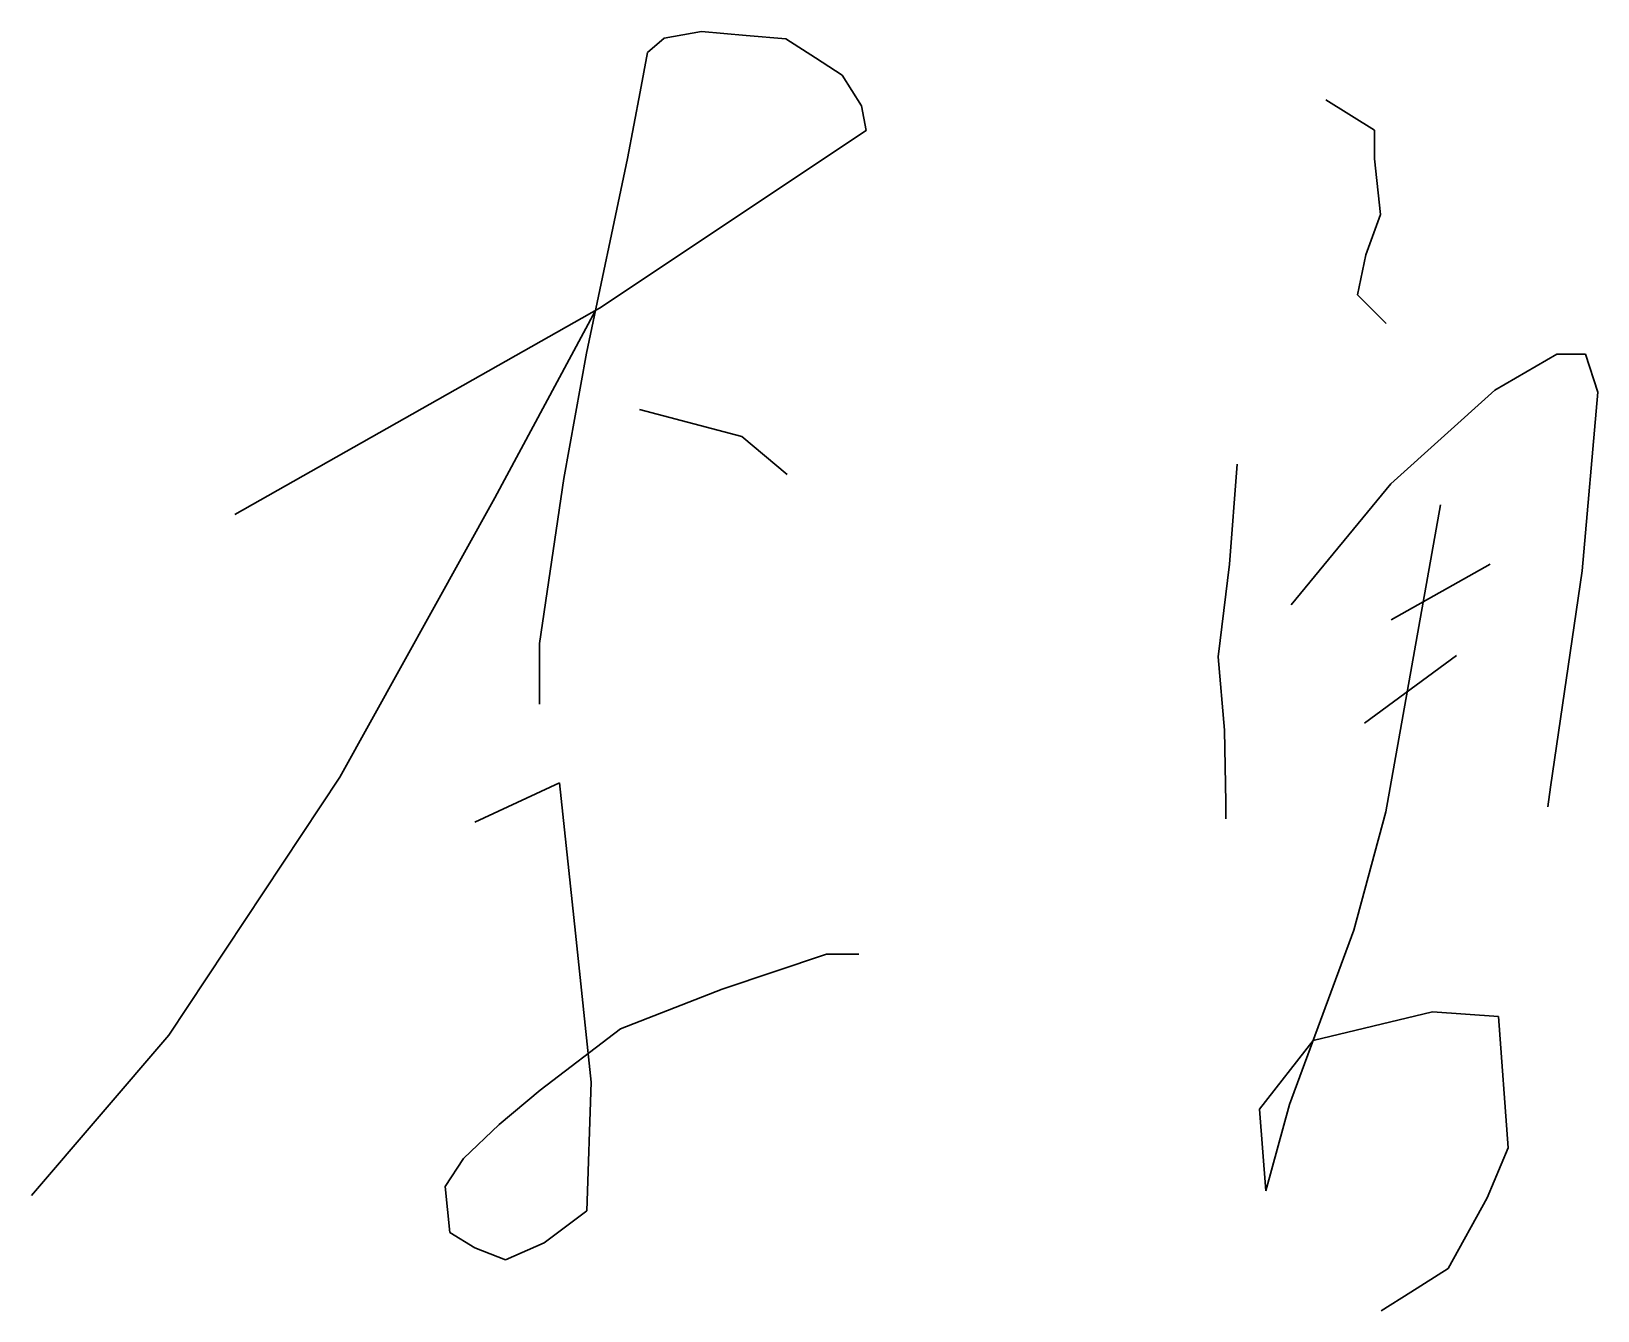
# Model space of a CAD drawing. Extents: x 815029915 to 815825525, y 579155098 to 579748855.
# Drawn here: x 815404639 to 815405417, y 579429611 to 579430246 of the extents above; entities that cross this region are included whole.
import ezdxf

# ---------------------------------------------------------------- set-up
doc = ezdxf.new("R2010")
doc.units = 0
doc.header["$LTSCALE"] = 100
doc.header["$MEASUREMENT"] = 0

# ---------------------------------------------------------------- blocks, each defined once
blk = doc.blocks.new('李勇')
at = {"color": 7, "lineweight": 30}
for p, q in [((8843.29, 21821.15), (8824.77, 21817.84)), ((8865.48, 21819.16), (8843.29, 21821.15)), ((8824.77, 21817.84), (8816.5, 21810.58)), ((8885.18, 21817.49), (8865.48, 21819.16)), ((8899.89, 21807.93), (8885.18, 21817.49)), ((8816.5, 21810.58), (8812.83, 21791.06)), ((8913.13, 21799.33), (8899.89, 21807.93)), ((8922.73, 21784.12), (8913.13, 21799.33)), ((8812.83, 21791.06), (8806.53, 21758.08)), ((8925.06, 21771.83), (8922.73, 21784.12)), ((9153.41, 21787.11), (9177.65, 21772.15)), ((8792.75, 21683.7), (8925.06, 21771.83)), ((9177.65, 21772.15), (9177.65, 21757.91)), ((8806.53, 21758.08), (8786.21, 21661.26)), ((9177.65, 21757.91), (9180.49, 21730.14)), ((9180.49, 21730.14), (9173.36, 21710.2)), ((9173.36, 21710.2), (9169.1, 21690.27)), ((9169.1, 21690.27), (9183.33, 21676.02)), ((8611.53, 21581.2), (8792.75, 21683.7)), ((8740.67, 21589.43), (8790.67, 21682.53)), ((8786.21, 21661.26), (8774.9, 21599.17)), ((9237.34, 21642.94), (9268.09, 21660.77)), ((9268.09, 21660.77), (9282.46, 21660.77)), ((9282.46, 21660.77), (9288.43, 21641.95)), ((9185.78, 21596.37), (9237.34, 21642.94)), ((9288.43, 21641.95), (9280.67, 21553.25)), ((8812.58, 21633.3), (8863.32, 21619.99)), ((8863.32, 21619.99), (8885.85, 21601.04)), ((9109.37, 21606.26), (9105.6, 21556.55)), ((8774.9, 21599.17), (8762.83, 21517.09)), ((9136.2, 21536.42), (9185.78, 21596.37)), ((8663.78, 21450.73), (8740.67, 21589.43)), ((9210.38, 21586.08), (9183.19, 21433.5)), ((9105.6, 21556.55), (9099.91, 21510.6)), ((9185.8, 21528.92), (9234.96, 21556.5)), ((9280.67, 21553.25), (9265.07, 21445.9)), ((8762.83, 21517.09), (8762.83, 21492.98)), ((9099.91, 21510.6), (9103.07, 21474.11)), ((9172.56, 21477.62), (9218.39, 21511.28)), ((8762.83, 21492.98), (8762.83, 21486.96)), ((9103.07, 21474.11), (9103.69, 21438.24)), ((8578.74, 21322.75), (8663.78, 21450.73)), ((8730.72, 21428.4), (8772.74, 21447.94)), ((8772.74, 21447.94), (8780.7, 21373.39)), ((9265.07, 21445.9), (9263.64, 21436.02)), ((9103.69, 21438.24), (9103.83, 21430.04)), ((9183.19, 21433.5), (9167.39, 21374.76)), ((8780.7, 21373.39), (8788.6, 21299.39)), ((9167.39, 21374.76), (9135.37, 21288.21)), ((8853.63, 21345.59), (8905.49, 21362.86)), ((8905.49, 21362.86), (8921.48, 21362.86)), ((8803.06, 21325.76), (8853.63, 21345.59)), ((9147.15, 21320.04), (9206.4, 21334.22)), ((9206.4, 21334.22), (9239.19, 21331.87)), ((9239.19, 21331.87), (9243.91, 21266.76)), ((8763.17, 21295.44), (8803.06, 21325.76)), ((8510.5, 21243.02), (8578.74, 21322.75)), ((9120.54, 21285.86), (9147.15, 21320.04)), ((8742.77, 21278.24), (8763.17, 21295.44)), ((8788.6, 21299.39), (8786.38, 21235.48)), ((9123.67, 21245.32), (9120.54, 21285.86)), ((9135.37, 21288.21), (9123.67, 21245.32)), ((8725.15, 21261.45), (8742.77, 21278.24)), ((8715.95, 21247.46), (8725.15, 21261.45)), ((9243.91, 21266.76), (9233.57, 21241.95)), ((8718.36, 21224.67), (8715.95, 21247.46)), ((9233.57, 21241.95), (9214.24, 21206.81)), ((8786.38, 21235.48), (8765.19, 21219.47)), ((8730.75, 21217.08), (8718.36, 21224.67)), ((8745.98, 21211.08), (8730.75, 21217.08)), ((8765.19, 21219.47), (8745.98, 21211.08)), ((9214.24, 21206.81), (9195.63, 21195.09)), ((9195.63, 21195.09), (9180.98, 21185.86))]:
    blk.add_line(p, q, dxfattribs=at)

msp = doc.modelspace()

# ---------------------------------------------------------------- block references
msp.add_blockref('李勇', (815396128.07, 579408425.27))

doc.saveas('drawing.dxf')
